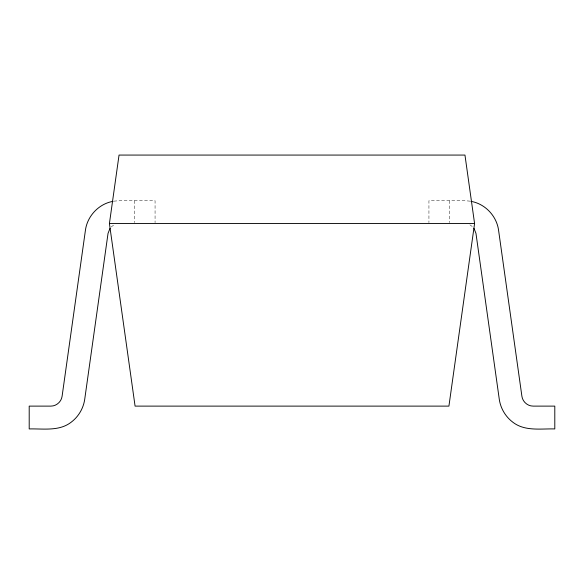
<?xml version="1.0" encoding="UTF-8"?>
<svg xmlns="http://www.w3.org/2000/svg" width="584" height="584" viewBox="0 0 584 584"><rect width="100%" height="100%" fill="white"/><g stroke="black" fill="none" stroke-linecap="round" stroke-linejoin="round"><path stroke-width="0.44" stroke-dasharray="2.92 2.19" d="M111.194 226.95L114.099 224.803M113.916 201.144L119.34 200.706L155.067 200.706L155.067 222.657M470.084 201.144L464.66 200.706L428.933 200.706L428.933 222.657M469.901 224.803L472.806 226.95M449.476 200.706L449.476 222.657M134.524 200.706L134.524 222.657"/><path stroke-width="0.88" d="M109.42 223.533L119.041 155.067L464.959 155.067L474.58 223.533L448.921 406.114L135.079 406.114L109.42 223.533L474.58 223.533M110.026 228.344L108.04 233.352L84.695 399.463C83.359 408.471 78.409 416.779 71.131 422.239C59.166 431.518 43.179 428.568 29.2 428.933L29.2 406.114L50.793 406.114C56.32 406.187 61.393 401.77 62.094 396.288L85.439 230.176C87.352 215.992 98.886 203.779 113.033 201.356M470.967 201.356C485.114 203.779 496.648 215.992 498.561 230.176L521.906 396.288C522.607 401.77 527.681 406.187 533.207 406.114L554.8 406.114L554.8 428.933C540.821 428.568 524.834 431.518 512.869 422.239C505.591 416.779 500.641 408.471 499.305 399.463L475.96 233.352L473.974 228.344"/></g></svg>
